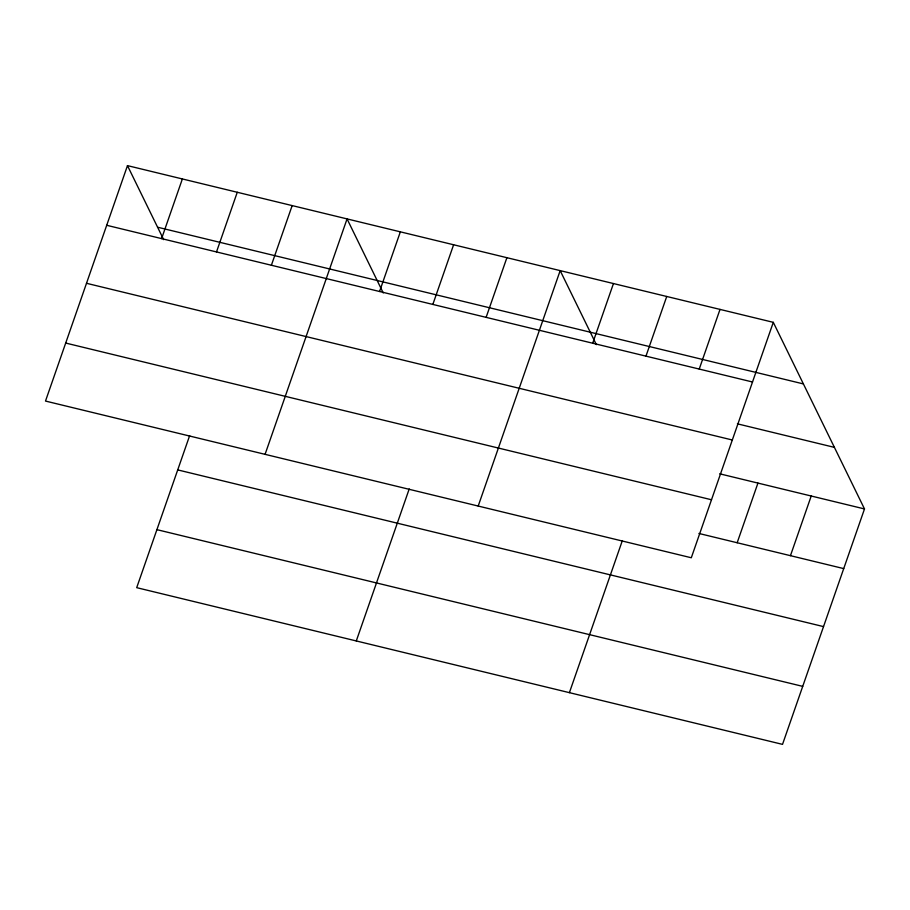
<?xml version="1.0" encoding="UTF-8"?>
<svg xmlns="http://www.w3.org/2000/svg" width="910" height="910" viewBox="0 0 910 910"><rect width="100%" height="100%" fill="white"/><g stroke="black" fill="none" stroke-linecap="round" stroke-linejoin="round"><path stroke-width="1.36" d="M127.48 165.631L45.5 401.06L691.304 557.762L773.295 322.333L127.48 165.631L163.663 239.648M161.605 238.613L182.375 178.951M216.5 251.933L237.271 192.272M189.655 435.628L136.705 587.667L782.52 744.369L864.5 508.94L773.295 322.333M271.385 265.254L292.167 205.592M265.072 454.34L347.063 218.912L383.235 292.929M379.561 291.496L400.343 231.845M432.841 304.429L453.612 244.767M356.288 640.947L409.227 488.909M486.122 317.363L506.893 257.701M478.194 506.051L560.173 270.623L596.357 344.64M592.683 343.218L613.454 283.556M645.963 356.14L666.734 296.478M569.398 692.658L622.349 540.62M699.233 369.073L720.015 309.411M737.168 542.747L757.939 483.085M790.449 555.669L811.219 496.018M157.578 227.216L803.393 383.918M106.709 225.293L752.513 381.995M737.407 423.832L834.402 447.367M86.507 283.294L732.322 439.996M719.685 473.803L864.5 508.94M65.702 343.059L711.506 499.761M698.914 533.465L843.729 568.602M177.712 469.901L823.527 626.603M156.907 529.654L802.711 686.367"/></g></svg>
